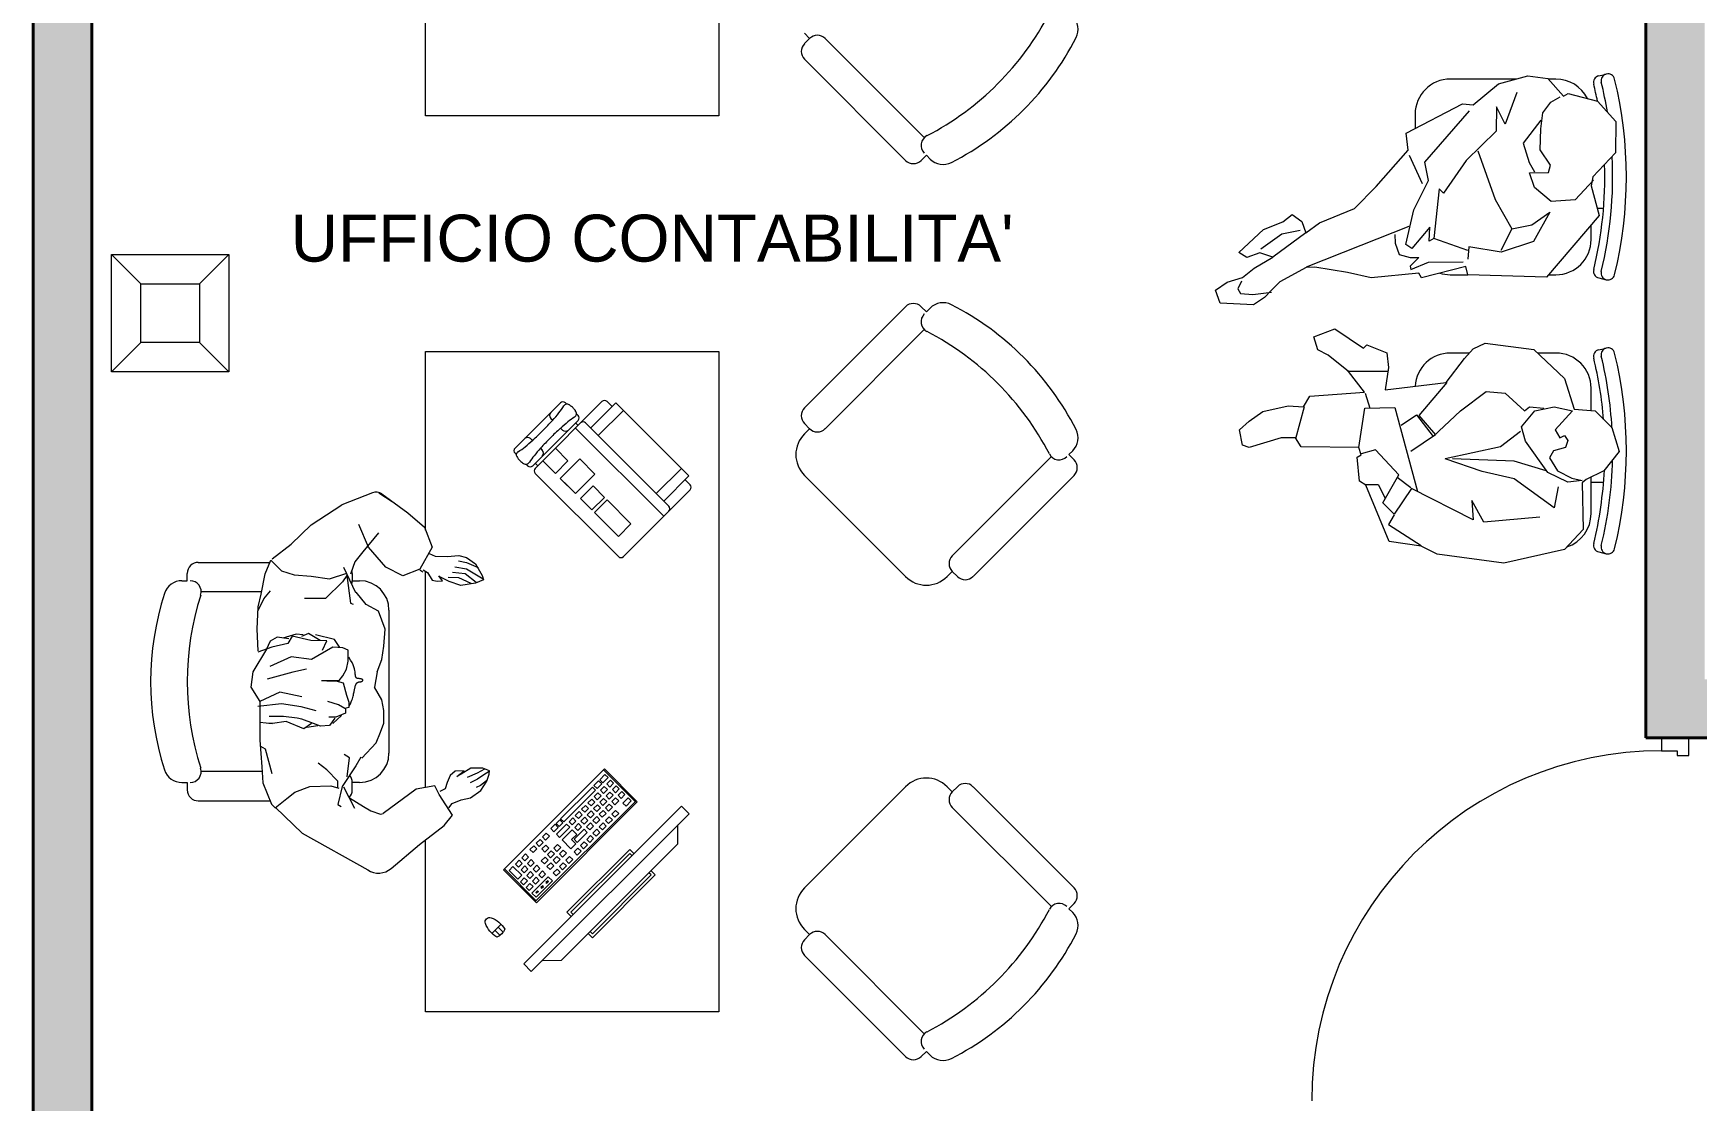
# Model space of a CAD drawing. Header units: millimetres. Extents: x 360.1 to 373.7, y 173.9 to 185.8.
# Drawn here: x 360.158 to 364.411, y 179.18 to 181.907 of the extents above; entities that cross this region are included whole.
import ezdxf

# ---------------------------------------------------------------- set-up
doc = ezdxf.new("R2010")
doc.units = ezdxf.units.MM
for name, color, linetype, lineweight in [('ARREDI attrezzature - furniture', 175, 'Continuous', 9), ('MURATURA sezioni - section wall', 7, 'Continuous', 40), ('PORTE  - doors', 252, 'Continuous', 5), ('PROIEZIONI finissime - fine lines', 251, 'Continuous', 9)]:
    doc.layers.add(name, color=color, linetype=linetype, lineweight=lineweight)
doc.layers.add('MURATURA tratteggi - hatch wall', color=253, linetype='Continuous', true_color=0x9e9e9e)
doc.layers.add('SCRITTE - txt', color=252, linetype='Continuous', true_color=0x969696)
doc.styles.add('style1', font='arial.ttf')

# ---------------------------------------------------------------- blocks, each defined once
blk = doc.blocks.new('pc')
at = {"layer": 'ARREDI attrezzature - furniture'}
for p, q in [((-0.1289, 0.1289), (-0.2131, 0.0448)), ((0.1289, -0.1289), (-0.1289, 0.1289)), ((-0.1266, 0.1266), (-0.2079, 0.0453)), ((-0.1592, 0.0856), (-0.1672, 0.0777)), ((-0.1495, 0.0759), (-0.1592, 0.0856)), ((-0.1448, 0.1001), (-0.1527, 0.0921)), ((-0.1527, 0.0921), (-0.143, 0.0824)), ((-0.135, 0.0904), (-0.1448, 0.1001)), ((-0.143, 0.0824), (-0.135, 0.0904)), ((-0.1303, 0.1146), (-0.1383, 0.1066)), ((-0.1383, 0.1066), (-0.1251, 0.0935)), ((-0.1172, 0.1014), (-0.1303, 0.1146)), ((-0.1251, 0.0935), (-0.1172, 0.1014)), ((-0.1142, 0.0985), (-0.1222, 0.0905)), ((-0.1222, 0.0905), (-0.1104, 0.0787)), ((-0.1024, 0.0866), (-0.1142, 0.0985)), ((-0.1104, 0.0787), (-0.1024, 0.0866)), ((-0.2131, 0.0448), (0.0448, -0.2131)), ((-0.2102, 0.0476), (0.0476, -0.2102)), ((-0.1898, 0.055), (-0.1978, 0.0471)), ((-0.1978, 0.0471), (-0.1843, 0.0335)), ((-0.1763, 0.0415), (-0.1898, 0.055)), ((-0.1737, 0.0712), (-0.1816, 0.0632)), ((-0.1816, 0.0632), (-0.1719, 0.0535)), ((-0.1639, 0.0614), (-0.1737, 0.0712)), ((-0.1719, 0.0535), (-0.1639, 0.0614)), ((-0.1672, 0.0777), (-0.1574, 0.0679)), ((-0.1576, 0.0551), (-0.1656, 0.0471)), ((-0.1656, 0.0471), (-0.1558, 0.0374)), ((-0.1479, 0.0454), (-0.1576, 0.0551)), ((-0.1574, 0.0679), (-0.1495, 0.0759)), ((-0.1558, 0.0374), (-0.1479, 0.0454)), ((-0.1432, 0.0696), (-0.1511, 0.0616)), ((-0.1511, 0.0616), (-0.1414, 0.0519)), ((-0.1334, 0.0598), (-0.1432, 0.0696)), ((-0.1414, 0.0519), (-0.1334, 0.0598)), ((-0.1287, 0.084), (-0.1367, 0.0761)), ((-0.1367, 0.0761), (-0.1269, 0.0663)), ((-0.1271, 0.0535), (-0.1351, 0.0455)), ((-0.1351, 0.0455), (-0.1253, 0.0358)), ((-0.119, 0.0743), (-0.1287, 0.084)), ((-0.1174, 0.0438), (-0.1271, 0.0535)), ((-0.1269, 0.0663), (-0.119, 0.0743)), ((-0.1253, 0.0358), (-0.1174, 0.0438)), ((-0.1126, 0.068), (-0.1206, 0.06)), ((-0.1206, 0.06), (-0.1109, 0.0503)), ((-0.1029, 0.0582), (-0.1126, 0.068)), ((-0.1109, 0.0503), (-0.1029, 0.0582)), ((-0.0982, 0.0824), (-0.1061, 0.0745)), ((-0.1061, 0.0745), (-0.0249, -0.0067)), ((-0.0966, 0.0519), (-0.1045, 0.0439)), ((-0.1045, 0.0439), (-0.0948, 0.0342)), ((-0.017, 0.0012), (-0.0982, 0.0824)), ((-0.0868, 0.0422), (-0.0966, 0.0519)), ((-0.1843, 0.0335), (-0.1763, 0.0415)), ((-0.1577, 0.0229), (-0.1657, 0.0149)), ((-0.1657, 0.0149), (-0.1559, 0.0052)), ((-0.148, 0.0132), (-0.1577, 0.0229)), ((-0.1559, 0.0052), (-0.148, 0.0132)), ((-0.1416, 0.0068), (-0.1496, -0.0011)), ((-0.1416, 0.039), (-0.1495, 0.0311)), ((-0.1495, 0.0311), (-0.1398, 0.0213)), ((-0.1318, 0.0293), (-0.1416, 0.039)), ((-0.1319, -0.0029), (-0.1416, 0.0068)), ((-0.1398, 0.0213), (-0.1318, 0.0293)), ((-0.1255, 0.023), (-0.1335, 0.015)), ((-0.1335, 0.015), (-0.1237, 0.0053)), ((-0.1158, 0.0132), (-0.1255, 0.023)), ((-0.1237, 0.0053), (-0.1158, 0.0132)), ((-0.111, 0.0374), (-0.119, 0.0295)), ((-0.119, 0.0295), (-0.1093, 0.0197)), ((-0.1094, 0.0069), (-0.1174, -0.001)), ((-0.1013, 0.0277), (-0.111, 0.0374)), ((-0.0997, -0.0028), (-0.1094, 0.0069)), ((-0.1093, 0.0197), (-0.1013, 0.0277)), ((-0.095, 0.0214), (-0.1029, 0.0134)), ((-0.1029, 0.0134), (-0.0932, 0.0037)), ((-0.0852, 0.0116), (-0.095, 0.0214)), ((-0.0948, 0.0342), (-0.0868, 0.0422)), ((-0.0932, 0.0037), (-0.0852, 0.0116)), ((-0.0805, 0.0358), (-0.0885, 0.0279)), ((-0.0885, 0.0279), (-0.0787, 0.0181)), ((-0.0789, 0.0053), (-0.0869, -0.0026)), ((-0.0708, 0.0261), (-0.0805, 0.0358)), ((-0.0692, -0.0044), (-0.0789, 0.0053)), ((-0.0787, 0.0181), (-0.0708, 0.0261)), ((-0.0645, 0.0198), (-0.0724, 0.0118)), ((-0.0724, 0.0118), (-0.0627, 0.0021)), ((-0.0547, 0.01), (-0.0645, 0.0198)), ((-0.0627, 0.0021), (-0.0547, 0.01)), ((-0.0484, 0.0037), (-0.0564, -0.0042)), ((-0.0387, -0.006), (-0.0484, 0.0037)), ((-0.0249, -0.0067), (-0.017, 0.0012)), ((-0.1496, -0.0011), (-0.1399, -0.0109)), ((-0.1399, -0.0109), (-0.1319, -0.0029)), ((-0.1256, -0.0092), (-0.1335, -0.0172)), ((-0.1335, -0.0172), (-0.1238, -0.0269)), ((-0.1158, -0.019), (-0.1256, -0.0092)), ((-0.1238, -0.0269), (-0.1158, -0.019)), ((-0.1095, -0.0253), (-0.1175, -0.0332)), ((-0.1175, -0.0332), (-0.1077, -0.043)), ((-0.1174, -0.001), (-0.1077, -0.0108)), ((-0.0998, -0.035), (-0.1095, -0.0253)), ((-0.1077, -0.0108), (-0.0997, -0.0028)), ((-0.1077, -0.043), (-0.0998, -0.035)), ((-0.0935, -0.0413), (-0.1014, -0.0493)), ((-0.0934, -0.0091), (-0.1013, -0.0171)), ((-0.1013, -0.0171), (-0.0916, -0.0268)), ((-0.0837, -0.0511), (-0.0935, -0.0413)), ((-0.0836, -0.0189), (-0.0934, -0.0091)), ((-0.0916, -0.0268), (-0.0836, -0.0189)), ((-0.0869, -0.0026), (-0.0771, -0.0124)), ((-0.0773, -0.0252), (-0.0853, -0.0332)), ((-0.0853, -0.0332), (-0.0595, -0.059)), ((-0.0515, -0.051), (-0.0773, -0.0252)), ((-0.0771, -0.0124), (-0.0692, -0.0044)), ((-0.0629, -0.0107), (-0.0708, -0.0187)), ((-0.0708, -0.0187), (-0.0611, -0.0284)), ((-0.0531, -0.0205), (-0.0629, -0.0107)), ((-0.0611, -0.0284), (-0.0531, -0.0205)), ((-0.0468, -0.0268), (-0.0583, -0.0383)), ((-0.0583, -0.0383), (-0.0452, -0.0515)), ((-0.0564, -0.0042), (-0.0466, -0.014)), ((-0.021, -0.0526), (-0.0468, -0.0268)), ((-0.0466, -0.014), (-0.0387, -0.006)), ((-0.0323, -0.0123), (-0.0403, -0.0203)), ((-0.0403, -0.0203), (-0.0145, -0.0461)), ((-0.0065, -0.0381), (-0.0323, -0.0123)), ((-0.0147, -0.0011), (-0.0226, -0.0091)), ((-0.0226, -0.0091), (-0.0135, -0.0182)), ((-0.0055, -0.0102), (-0.0147, -0.0011)), ((-0.0145, -0.0461), (-0.0065, -0.0381)), ((-0.0135, -0.0182), (-0.0055, -0.0102)), ((-0.0033, -0.0125), (-0.0112, -0.0204)), ((-0.0112, -0.0204), (0, -0.0316)), ((0.0079, -0.0237), (-0.0033, -0.0125)), ((0, -0.0316), (0.0079, -0.0237)), ((0.0195, -0.0353), (0.0116, -0.0432)), ((0.0293, -0.045), (0.0195, -0.0353)), ((-0.1014, -0.0493), (-0.0917, -0.059)), ((-0.0917, -0.059), (-0.0837, -0.0511)), ((-0.0774, -0.0574), (-0.0854, -0.0654)), ((-0.0854, -0.0654), (-0.0756, -0.0751)), ((-0.0677, -0.0671), (-0.0774, -0.0574)), ((-0.0756, -0.0751), (-0.0677, -0.0671)), ((-0.0613, -0.0735), (-0.0693, -0.0814)), ((-0.0693, -0.0814), (-0.0596, -0.0912)), ((-0.0516, -0.0832), (-0.0613, -0.0735)), ((-0.0596, -0.0912), (-0.0516, -0.0832)), ((-0.0595, -0.059), (-0.0515, -0.051)), ((-0.0452, -0.0515), (-0.0561, -0.0623)), ((-0.0561, -0.0623), (-0.0434, -0.075)), ((-0.0434, -0.075), (-0.021, -0.0526)), ((-0.0239, -0.0786), (-0.0318, -0.0866)), ((-0.0141, -0.0884), (-0.0239, -0.0786)), ((-0.0094, -0.0642), (-0.0174, -0.0721)), ((-0.0174, -0.0721), (-0.0076, -0.0819)), ((0.0003, -0.0739), (-0.0094, -0.0642)), ((-0.0076, -0.0819), (0.0003, -0.0739)), ((0.0067, -0.0802), (-0.0013, -0.0882)), ((0.0164, -0.09), (0.0067, -0.0802)), ((0.0116, -0.0432), (0.0213, -0.053)), ((0.0211, -0.0658), (0.0132, -0.0737)), ((0.0132, -0.0737), (0.0229, -0.0835)), ((0.0309, -0.0755), (0.0211, -0.0658)), ((0.0213, -0.053), (0.0293, -0.045)), ((0.0229, -0.0835), (0.0309, -0.0755)), ((0.0356, -0.0513), (0.0276, -0.0593)), ((0.0276, -0.0593), (0.0374, -0.069)), ((0.0453, -0.0611), (0.0356, -0.0513)), ((0.0374, -0.069), (0.0453, -0.0611)), ((0.0516, -0.0674), (0.0437, -0.0753)), ((0.0437, -0.0753), (0.0534, -0.0851)), ((0.0614, -0.0771), (0.0516, -0.0674)), ((0.0534, -0.0851), (0.0614, -0.0771)), ((-0.04, -0.0948), (-0.048, -0.1028)), ((-0.048, -0.1028), (-0.0382, -0.1125)), ((-0.0303, -0.1045), (-0.04, -0.0948)), ((-0.0382, -0.1125), (-0.0303, -0.1045)), ((-0.024, -0.1109), (-0.0319, -0.1188)), ((-0.0319, -0.1188), (-0.0222, -0.1286)), ((-0.0318, -0.0866), (-0.0221, -0.0963)), ((-0.0142, -0.1206), (-0.024, -0.1109)), ((-0.0222, -0.1286), (-0.0142, -0.1206)), ((-0.0221, -0.0963), (-0.0141, -0.0884)), ((-0.0079, -0.1269), (-0.0159, -0.1349)), ((-0.0078, -0.0947), (-0.0158, -0.1027)), ((-0.0158, -0.1027), (-0.006, -0.1124)), ((0.0018, -0.1367), (-0.0079, -0.1269)), ((0.0019, -0.1044), (-0.0078, -0.0947)), ((-0.006, -0.1124), (0.0019, -0.1044)), ((-0.0013, -0.0882), (0.0084, -0.0979)), ((0.0082, -0.1108), (0.0003, -0.1187)), ((0.0003, -0.1187), (0.01, -0.1285)), ((0.018, -0.1205), (0.0082, -0.1108)), ((0.0084, -0.0979), (0.0164, -0.09)), ((0.01, -0.1285), (0.018, -0.1205)), ((0.0227, -0.0963), (0.0148, -0.1043)), ((0.0148, -0.1043), (0.0245, -0.114)), ((0.0325, -0.106), (0.0227, -0.0963)), ((0.0245, -0.114), (0.0325, -0.106)), ((0.0438, -0.1174), (0.0358, -0.1253)), ((0.0358, -0.1253), (0.0455, -0.1351)), ((0.0535, -0.1271), (0.0438, -0.1174)), ((0.1266, -0.1266), (0.0453, -0.2079)), ((0.0455, -0.1351), (0.0535, -0.1271)), ((0.0582, -0.1029), (0.0503, -0.1109)), ((0.0503, -0.1109), (0.06, -0.1206)), ((0.068, -0.1126), (0.0582, -0.1029)), ((0.06, -0.1206), (0.068, -0.1126)), ((0.0727, -0.0884), (0.0647, -0.0964)), ((0.0647, -0.0964), (0.0745, -0.1061)), ((0.0743, -0.119), (0.0663, -0.1269)), ((0.0663, -0.1269), (0.0761, -0.1367)), ((0.0824, -0.0982), (0.0727, -0.0884)), ((0.084, -0.1287), (0.0743, -0.119)), ((0.0745, -0.1061), (0.0824, -0.0982)), ((0.0888, -0.1045), (0.0808, -0.1125)), ((0.0808, -0.1125), (0.0905, -0.1222)), ((0.1048, -0.1206), (0.0824, -0.143)), ((0.0985, -0.1142), (0.0888, -0.1045)), ((0.0905, -0.1222), (0.0985, -0.1142)), ((0.1146, -0.1303), (0.1048, -0.1206)), ((-0.0159, -0.1349), (-0.0061, -0.1446)), ((-0.0061, -0.1446), (0.0018, -0.1367)), ((0.0144, -0.1467), (0.0039, -0.1572)), ((0.0039, -0.1572), (0.0458, -0.1991)), ((0.0141, -0.1588), (0.016, -0.1569)), ((0.0185, -0.1632), (0.0141, -0.1588)), ((0.0563, -0.1886), (0.0144, -0.1467)), ((0.016, -0.1569), (0.0204, -0.1613)), ((0.0204, -0.1613), (0.0185, -0.1632)), ((0.0293, -0.1318), (0.0213, -0.1398)), ((0.0213, -0.1398), (0.0311, -0.1495)), ((0.027, -0.1716), (0.0288, -0.1697)), ((0.0288, -0.1697), (0.0333, -0.1741)), ((0.039, -0.1416), (0.0293, -0.1318)), ((0.0311, -0.1495), (0.039, -0.1416)), ((0.0454, -0.1479), (0.0374, -0.1558)), ((0.0374, -0.1558), (0.0471, -0.1656)), ((0.0448, -0.2131), (0.1289, -0.1289)), ((0.0551, -0.1576), (0.0454, -0.1479)), ((0.0471, -0.1656), (0.0551, -0.1576)), ((0.0598, -0.1334), (0.0519, -0.1414)), ((0.0519, -0.1414), (0.0616, -0.1511)), ((0.0614, -0.1639), (0.0535, -0.1719)), ((0.0696, -0.1432), (0.0598, -0.1334)), ((0.0712, -0.1737), (0.0614, -0.1639)), ((0.0616, -0.1511), (0.0696, -0.1432)), ((0.0759, -0.1495), (0.0679, -0.1574)), ((0.0679, -0.1574), (0.0777, -0.1672)), ((0.0856, -0.1592), (0.0759, -0.1495)), ((0.0761, -0.1367), (0.084, -0.1287)), ((0.0777, -0.1672), (0.0856, -0.1592)), ((0.0824, -0.143), (0.0921, -0.1527)), ((0.0921, -0.1527), (0.1146, -0.1303)), ((0.0314, -0.176), (0.027, -0.1716)), ((0.0333, -0.1741), (0.0314, -0.176)), ((0.0417, -0.1826), (0.0398, -0.1845)), ((0.0398, -0.1845), (0.0442, -0.1889)), ((0.0461, -0.187), (0.0417, -0.1826)), ((0.0442, -0.1889), (0.0461, -0.187)), ((0.0458, -0.1991), (0.0563, -0.1886)), ((0.0535, -0.1719), (0.0632, -0.1816)), ((0.0632, -0.1816), (0.0712, -0.1737)), ((0.1429, -0.2757), (0.13, -0.2886)), ((0.1351, -0.2679), (0.1585, -0.2913)), ((0.1507, -0.2835), (0.1378, -0.2964))]:
    blk.add_line(p, q, dxfattribs=at)
blk.add_lwpolyline([(-0.3258, 0.0338), (0.0773, -0.3694), (0.0578, -0.3889), (-0.3454, 0.0142)], close=True, dxfattribs=at)
for points in [[(0.0295, -0.3607), (-0.0193, -0.3601), (-0.3165, -0.0629), (-0.3171, -0.014)], [(-0.2046, -0.0874), (-0.1938, -0.0766), (-0.033, -0.2374), (-0.0438, -0.2482)], [(-0.1993, -0.0927), (-0.1938, -0.0871), (-0.0436, -0.2374), (-0.0491, -0.2429)], [(-0.0875, -0.2919), (-0.0984, -0.3028), (-0.2592, -0.142), (-0.2483, -0.1311)], [(-0.0928, -0.2866), (-0.0984, -0.2922), (-0.2487, -0.142), (-0.243, -0.1364)]]:
    blk.add_lwpolyline(points, dxfattribs=at)
for centre, radius, start, end in [((0.1816, -0.312), 0.0642, 109.1983, 150.4081), ((0.1643, -0.2621), 0.0114, 340.8017, 109.1983), ((0.156, -0.2704), 0.0318, 198.2266, 251.7734), ((0.1144, -0.2448), 0.0642, 299.5919, 340.8017)]:
    blk.add_arc(centre, radius, start, end, dxfattribs=at)

msp = doc.modelspace()

# ---------------------------------------------------------------- hatches: boundary and pattern name
at = {"layer": 'MURATURA tratteggi - hatch wall'}
h = msp.add_hatch(color=256, dxfattribs=at)
h.dxf.hatch_style = 1
h.paths.add_polyline_path([(364.4306, 179.1072), (360.3079, 179.1072), (360.3079, 184.3822), (360.1579, 184.3822), (360.1579, 175.8822), (364.4306, 175.8822), (364.4306, 176.0322), (363.2806, 176.0322), (363.2806, 176.6397), (363.1306, 176.6397), (363.1306, 176.0322), (361.3079, 176.0322), (361.3079, 176.8197), (361.2079, 176.8197), (361.2079, 176.0322), (360.3079, 176.0322), (360.3079, 177.4197), (364.2806, 177.4197), (364.2806, 176.8322), (364.4306, 176.8322), (364.4306, 178.1572), (364.2806, 178.1572), (364.2806, 177.5697), (360.3079, 177.5697), (360.3079, 178.9572), (361.2079, 178.9572), (361.2079, 178.1697), (361.3079, 178.1697), (361.3079, 178.9572), (362.0079, 178.9572), (362.0079, 178.3572), (362.1079, 178.3572), (362.1079, 178.9572), (363.1306, 178.9572), (363.1306, 178.3497), (363.2806, 178.3497), (363.2806, 178.9572), (364.4306, 178.9572)])
h.paths.add_polyline_path([(366.384, 180.2572), (364.4306, 180.2572), (364.4306, 184.3822), (364.2806, 184.3822), (364.2806, 180.1072), (366.384, 180.1072)])
h.paths.add_polyline_path([(367.534, 184.3822), (367.384, 184.3822), (367.384, 180.1072), (367.534, 180.1072)])
h.paths.add_polyline_path([(370.5806, 184.3822), (370.4306, 184.3822), (370.4306, 180.2572), (368.534, 180.2572), (368.534, 180.1072), (370.5806, 180.1072)])
h.paths.add_polyline_path([(373.5806, 184.3822), (373.4306, 184.3822), (373.4306, 179.1072), (370.4306, 179.1072), (370.4306, 178.9572), (373.4306, 178.9572), (373.4306, 175.9572), (370.4306, 175.9572), (370.4306, 175.8072), (373.5806, 175.8072)])

# ---------------------------------------------------------------- linework, layer by layer
at = {"layer": 'ARREDI attrezzature - furniture'}
for p, q in [((361.911, 183.3843), (361.911, 181.6968)), ((361.161, 181.6968), (361.161, 182.1367)), ((362.1428, 181.8942), (362.1295, 181.9075)), ((362.1295, 181.881), (362.1428, 181.8942)), ((362.1825, 181.8942), (362.4358, 181.6409)), ((362.388, 181.5827), (362.1295, 181.8412)), ((363.9494, 181.7906), (363.7806, 181.7906)), ((363.8395, 181.7245), (363.9036, 181.7782)), ((363.9036, 181.7782), (363.9792, 181.7987)), ((363.9792, 181.7987), (364.0296, 181.7916)), ((364.0296, 181.7916), (364.0702, 181.7469)), ((364.0506, 181.7906), (364.0305, 181.7906)), ((364.1601, 181.7987), (364.1795, 181.8034)), ((363.6682, 181.6526), (363.8122, 181.7276)), ((363.8122, 181.7276), (363.8395, 181.7245)), ((363.9505, 181.7563), (363.9211, 181.6752)), ((364.017, 181.7045), (364.038, 181.7312)), ((364.038, 181.7312), (364.0617, 181.7451)), ((364.0702, 181.7469), (364.082, 181.7538)), ((364.082, 181.7538), (364.1572, 181.7343)), ((364.1572, 181.7343), (364.2039, 181.682)), ((361.911, 181.6968), (361.161, 181.6968)), ((363.6906, 181.7006), (363.6906, 181.6643)), ((363.7152, 181.5781), (363.8295, 181.7091)), ((363.8984, 181.7193), (363.8983, 181.657)), ((363.9211, 181.6752), (363.8984, 181.7193)), ((364.0121, 181.6857), (363.9668, 181.6271)), ((364.0124, 181.6635), (364.017, 181.7045)), ((364.2039, 181.682), (364.2031, 181.6018)), ((363.673, 181.6092), (363.6682, 181.6526)), ((363.8983, 181.657), (363.8208, 181.5828)), ((364.0105, 181.6098), (364.0124, 181.6635)), ((362.4411, 181.5959), (362.4278, 181.5827)), ((362.4507, 181.5863), (362.4411, 181.5959)), ((363.5907, 181.5161), (363.673, 181.6092)), ((363.6757, 181.5964), (363.709, 181.5235)), ((363.8512, 181.607), (363.8953, 181.483)), ((363.9668, 181.6271), (363.9819, 181.577)), ((364.0365, 181.5708), (364.0105, 181.6098)), ((364.2031, 181.6018), (364.1451, 181.5406)), ((363.7251, 181.5313), (363.7152, 181.5781)), ((363.8208, 181.5828), (363.763, 181.4994)), ((363.9819, 181.577), (363.9958, 181.5533)), ((363.9831, 181.5506), (364.0316, 181.552)), ((363.9955, 181.5132), (363.9831, 181.5506)), ((364.0316, 181.552), (364.0365, 181.5708)), ((363.5359, 181.46), (363.5907, 181.5161)), ((363.6877, 181.4567), (363.7251, 181.5313)), ((363.7518, 181.5103), (363.7388, 181.3831)), ((363.763, 181.4994), (363.7518, 181.5103)), ((364.0385, 181.4779), (363.9955, 181.5132)), ((364.1469, 181.5321), (364.0998, 181.4821)), ((364.1451, 181.5406), (364.1411, 181.5175)), ((364.1411, 181.5175), (364.1616, 181.4419)), ((363.8953, 181.483), (363.9379, 181.4077)), ((364.0998, 181.4821), (364.0385, 181.4779)), ((363.3031, 181.4061), (363.3523, 181.4254)), ((363.3523, 181.4254), (363.3761, 181.4448)), ((363.3761, 181.4448), (363.4009, 181.4269)), ((363.4009, 181.4269), (363.4114, 181.398)), ((363.4114, 181.398), (363.4461, 181.4231)), ((363.4461, 181.4231), (363.5359, 181.46)), ((363.6666, 181.3678), (363.6877, 181.4567)), ((363.9889, 181.4185), (364.0354, 181.4506)), ((364.0354, 181.4506), (363.9937, 181.3751)), ((364.1616, 181.4419), (364.0263, 181.2842)), ((364.1566, 181.4606), (364.1724, 181.4606)), ((363.2401, 181.3472), (363.3031, 181.4061)), ((363.3501, 181.3939), (363.2961, 181.3557)), ((363.4114, 181.398), (363.327, 181.3356)), ((363.3969, 181.4038), (363.3501, 181.3939)), ((363.6745, 181.4139), (363.5516, 181.3656)), ((363.639, 181.393), (363.6393, 181.3709)), ((363.7283, 181.412), (363.682, 181.3577)), ((363.727, 181.3762), (363.7283, 181.412)), ((363.7388, 181.3831), (363.727, 181.3762)), ((363.8253, 181.3526), (363.7388, 181.3831)), ((363.9379, 181.4077), (363.9096, 181.3528)), ((363.9379, 181.4077), (363.9889, 181.4185)), ((364.1406, 181.3806), (364.1406, 181.4174)), ((360.4329, 181.2677), (360.3579, 181.3427)), ((360.3579, 181.3427), (360.6579, 181.3427)), ((360.3579, 181.0427), (360.3579, 181.3427)), ((360.5829, 181.2677), (360.6579, 181.3427)), ((360.6579, 181.3427), (360.6579, 181.0427)), ((363.2605, 181.3348), (363.2401, 181.3472)), ((363.2936, 181.3463), (363.2605, 181.3348)), ((363.327, 181.3356), (363.2936, 181.3463)), ((363.5516, 181.3656), (363.4123, 181.3103)), ((363.6393, 181.3709), (363.6499, 181.342)), ((363.6499, 181.342), (363.6781, 181.3347)), ((363.682, 181.3577), (363.6666, 181.3678)), ((363.8277, 181.362), (363.8255, 181.3304)), ((363.9105, 181.3485), (363.8277, 181.362)), ((363.9937, 181.3751), (363.9105, 181.3485)), ((363.2492, 181.2835), (363.2796, 181.3078)), ((363.2796, 181.3078), (363.327, 181.3356)), ((363.4125, 181.3093), (363.3448, 181.2727)), ((363.4347, 181.3096), (363.4125, 181.3093)), ((363.5175, 181.2961), (363.4347, 181.3096)), ((363.5781, 181.2823), (363.5175, 181.2961)), ((363.6999, 181.2948), (363.5781, 181.2823)), ((363.6781, 181.3347), (363.7002, 181.3349)), ((363.7002, 181.3349), (363.6783, 181.3125)), ((363.6783, 181.3125), (363.6801, 181.304)), ((363.6801, 181.304), (363.7251, 181.3224)), ((363.7068, 181.283), (363.6999, 181.2948)), ((363.8207, 181.3116), (363.7068, 181.283)), ((363.7251, 181.3224), (363.8137, 181.3235)), ((363.8252, 181.2904), (363.8207, 181.3116)), ((360.4329, 181.2677), (360.5829, 181.2677)), ((360.4329, 181.1177), (360.4329, 181.2677)), ((360.5829, 181.2677), (360.5829, 181.1177)), ((363.1806, 181.2512), (363.2105, 181.2719)), ((363.2105, 181.2719), (363.2492, 181.2835)), ((363.2468, 181.2741), (363.2376, 181.2544)), ((363.2376, 181.2544), (363.2446, 181.2425)), ((363.3448, 181.2727), (363.3229, 181.2503)), ((363.7806, 181.2906), (363.8251, 181.2906)), ((364.0263, 181.2842), (363.8252, 181.2904)), ((364.0318, 181.2906), (364.0506, 181.2906)), ((364.1601, 181.2825), (364.1795, 181.2777)), ((363.1921, 181.218), (363.1806, 181.2512)), ((363.2773, 181.2139), (363.1921, 181.218)), ((363.2446, 181.2425), (363.2762, 181.2404)), ((363.2762, 181.2404), (363.3238, 181.246)), ((363.3056, 181.2322), (363.2773, 181.2139)), ((363.3229, 181.2503), (363.3056, 181.2322)), ((362.388, 181.2089), (362.1295, 180.9504)), ((362.4411, 181.1956), (362.4278, 181.2089)), ((362.4507, 181.2053), (362.4411, 181.1956)), ((362.1825, 180.8973), (362.4358, 181.1507)), ((363.4319, 181.1318), (363.4852, 181.1523)), ((363.4422, 181.099), (363.4319, 181.1318)), ((363.4852, 181.1523), (363.5589, 181.1031)), ((360.4329, 181.1177), (360.3579, 181.0427)), ((360.5829, 181.1177), (360.4329, 181.1177)), ((360.6579, 181.0427), (360.5829, 181.1177)), ((361.161, 180.6384), (361.161, 181.0947)), ((361.161, 181.0947), (361.911, 181.0947)), ((361.911, 181.0947), (361.911, 179.4072)), ((363.4688, 181.0847), (363.4422, 181.099)), ((363.52, 181.0437), (363.4688, 181.0847)), ((363.5589, 181.1031), (363.5671, 181.1113)), ((363.5671, 181.1113), (363.6183, 181.0908)), ((363.6183, 181.0908), (363.6224, 181.0539)), ((363.8297, 181.0906), (363.7806, 181.0906)), ((363.8168, 181.0766), (363.8394, 181.1011)), ((363.8394, 181.1011), (363.8701, 181.1154)), ((363.8701, 181.1154), (363.9942, 181.0993)), ((363.9942, 181.0993), (364.0728, 181.0253)), ((364.0506, 181.0906), (364.0035, 181.0906)), ((364.1601, 181.0987), (364.1795, 181.1034)), ((360.6579, 181.0427), (360.3579, 181.0427)), ((363.6203, 181.0437), (363.5179, 181.0437)), ((363.5609, 180.9904), (363.52, 181.0437)), ((363.6224, 181.0539), (363.6142, 180.9966)), ((363.7698, 181.015), (363.8168, 181.0766)), ((363.6142, 180.9966), (363.7698, 181.015)), ((363.7718, 181.015), (363.7002, 180.931)), ((364.0728, 181.0253), (364.0974, 180.9474)), ((364.1406, 180.9441), (364.1406, 181.0006)), ((361.5055, 180.9635), (361.3895, 180.8475)), ((361.6118, 180.9667), (361.4411, 180.7959)), ((361.5184, 180.9635), (361.5218, 180.9601)), ((361.6473, 180.9635), (361.5829, 180.899)), ((361.6376, 180.9538), (361.6247, 180.9667)), ((361.8341, 180.7766), (361.6473, 180.9635)), ((363.3011, 180.9409), (363.3664, 180.9556)), ((363.3664, 180.9556), (363.4053, 180.9535)), ((363.4053, 180.9535), (363.4217, 180.9802)), ((363.4217, 180.9802), (363.5609, 180.9904)), ((363.563, 180.9884), (363.5753, 180.9494)), ((363.8067, 180.9433), (363.8722, 180.9925)), ((363.8722, 180.9925), (363.9213, 180.9884)), ((363.9213, 180.9884), (363.9705, 180.9433)), ((361.5506, 180.9184), (361.4347, 180.8024)), ((361.481, 180.9235), (361.4858, 180.9188)), ((361.5442, 180.9119), (361.5506, 180.9055)), ((361.5467, 180.9352), (361.5506, 180.9313)), ((361.7826, 180.6993), (361.57, 180.9119)), ((361.6666, 180.9441), (361.6022, 180.8797)), ((363.2415, 180.8941), (363.2661, 180.9167)), ((363.2661, 180.9167), (363.3011, 180.9409)), ((363.4074, 180.9535), (363.3849, 180.8716)), ((363.5466, 180.849), (363.5625, 180.9494)), ((363.5625, 180.9494), (363.6388, 180.9515)), ((363.6388, 180.9515), (363.6964, 180.7371)), ((363.6551, 180.9064), (363.694, 180.933)), ((363.694, 180.933), (363.737, 180.8777)), ((363.7002, 180.931), (363.7432, 180.8818)), ((363.737, 180.8777), (363.8067, 180.9433)), ((363.9623, 180.9023), (363.9971, 180.9433)), ((363.9705, 180.9433), (363.9827, 180.9535)), ((363.9827, 180.9535), (364.0196, 180.9494)), ((363.9971, 180.9433), (364.0462, 180.9535)), ((364.0462, 180.9535), (364.0933, 180.9433)), ((364.0933, 180.9433), (364.0483, 180.8941)), ((364.0974, 180.9474), (364.1506, 180.9433)), ((364.1506, 180.9433), (364.1936, 180.9003)), ((361.4295, 180.872), (361.4342, 180.8672)), ((361.5059, 180.8986), (361.5107, 180.8939)), ((361.7697, 180.6735), (361.5442, 180.899)), ((362.1295, 180.9106), (362.1428, 180.8973)), ((362.1295, 180.8841), (362.1428, 180.8973)), ((363.2497, 180.8552), (363.2415, 180.8941)), ((363.348, 180.8736), (363.2661, 180.849)), ((363.3849, 180.8736), (363.348, 180.8736)), ((363.3992, 180.8511), (363.3849, 180.8736)), ((363.7432, 180.8818), (363.6797, 180.8388)), ((363.9602, 180.89), (363.909, 180.8511)), ((363.9725, 180.8654), (363.9623, 180.9023)), ((364.0483, 180.8941), (364.0605, 180.8736)), ((364.0605, 180.8736), (364.0728, 180.8798)), ((364.0728, 180.8798), (364.081, 180.8675)), ((364.1936, 180.9003), (364.2121, 180.8388)), ((361.3895, 180.8346), (361.3928, 180.8313)), ((361.4544, 180.8471), (361.4591, 180.8423)), ((361.5249, 180.8153), (361.4926, 180.8475)), ((362.8153, 180.8407), (362.8057, 180.831)), ((362.8057, 180.831), (362.8189, 180.8178)), ((363.2661, 180.849), (363.2497, 180.8552)), ((363.5466, 180.849), (363.3992, 180.8511)), ((363.5425, 180.8244), (363.5528, 180.8306)), ((363.5528, 180.8306), (363.5466, 180.849)), ((363.589, 180.8434), (363.5528, 180.8326)), ((363.649, 180.7794), (363.589, 180.8434)), ((363.909, 180.8511), (363.7677, 180.8203)), ((364.0298, 180.7855), (363.9725, 180.8654)), ((364.0442, 180.8408), (364.0339, 180.8224)), ((364.0749, 180.849), (364.0442, 180.8408)), ((364.081, 180.8675), (364.0749, 180.849)), ((364.2121, 180.8388), (364.1732, 180.7896)), ((361.4178, 180.8064), (361.4218, 180.8024)), ((361.4475, 180.8024), (361.4411, 180.8088)), ((361.4926, 180.7831), (361.4604, 180.8153)), ((361.5249, 180.8153), (361.4926, 180.7831)), ((361.555, 180.82), (361.5053, 180.7704)), ((361.555, 180.82), (361.5936, 180.7813)), ((361.8148, 180.7959), (361.7504, 180.7315)), ((362.5074, 180.5725), (362.7607, 180.8258)), ((363.5487, 180.763), (363.5425, 180.8244)), ((363.8619, 180.7876), (363.7677, 180.8203)), ((363.9438, 180.8142), (363.7862, 180.8203)), ((363.9438, 180.7691), (363.8619, 180.7876)), ((364.0257, 180.7896), (363.9438, 180.8142)), ((364.081, 180.7609), (364.0298, 180.7855)), ((364.0339, 180.8224), (364.0544, 180.7896)), ((364.0544, 180.7896), (364.0913, 180.7712)), ((364.1732, 180.7896), (364.1281, 180.7671)), ((361.6537, 180.5704), (361.4411, 180.7831)), ((361.5053, 180.7704), (361.544, 180.7317)), ((361.544, 180.7317), (361.516, 180.7598)), ((361.5936, 180.7813), (361.544, 180.7317)), ((361.5891, 180.751), (361.5569, 180.7188)), ((361.6183, 180.7218), (361.5891, 180.751)), ((361.8341, 180.7766), (361.7697, 180.7122)), ((361.8374, 180.7541), (361.8245, 180.767)), ((362.388, 180.5195), (362.1295, 180.778)), ((362.8189, 180.778), (362.5604, 180.5195)), ((363.565, 180.7527), (363.5487, 180.763)), ((363.563, 180.7548), (363.5958, 180.7548)), ((363.6244, 180.6093), (363.565, 180.7527)), ((363.5958, 180.7548), (363.6142, 180.7199)), ((363.608, 180.7077), (363.649, 180.7794)), ((363.6817, 180.7445), (363.6367, 180.679)), ((363.6449, 180.7732), (363.6797, 180.7466)), ((363.8394, 180.6646), (363.6817, 180.7445)), ((364.0462, 180.6954), (363.9438, 180.7691)), ((364.0565, 180.7486), (364.0462, 180.6954)), ((364.1179, 180.765), (364.081, 180.7609)), ((364.0913, 180.7712), (364.1179, 180.765)), ((364.1281, 180.7671), (364.1179, 180.7589)), ((364.1179, 180.7589), (364.1199, 180.64)), ((364.1406, 180.6806), (364.1406, 180.7733)), ((364.1406, 180.7606), (364.1724, 180.7606)), ((360.8685, 180.6512), (360.947, 180.7025)), ((361.0251, 180.7335), (360.947, 180.7025)), ((361.0414, 180.7332), (361.0757, 180.7112)), ((361.049, 180.7305), (361.1154, 180.6824)), ((361.5861, 180.6896), (361.5569, 180.7188)), ((361.6183, 180.7218), (361.5861, 180.6896)), ((361.6247, 180.7154), (361.5925, 180.6832)), ((361.6859, 180.6542), (361.6247, 180.7154)), ((361.8374, 180.7412), (361.6666, 180.5704)), ((363.6367, 180.679), (363.608, 180.7077)), ((363.866, 180.6585), (363.8353, 180.7138)), ((363.8353, 180.7138), (363.8394, 180.6646)), ((361.1154, 180.6824), (361.1584, 180.6453)), ((361.6537, 180.622), (361.5925, 180.6832)), ((363.6367, 180.6769), (363.6224, 180.6523)), ((364.0094, 180.6708), (363.866, 180.6585)), ((360.8172, 180.6024), (360.8685, 180.6512)), ((361.0151, 180.5944), (360.99, 180.6526)), ((361.0403, 180.631), (361.0004, 180.5823)), ((361.1584, 180.6453), (361.1778, 180.5947)), ((361.6859, 180.6542), (361.6537, 180.622)), ((363.6224, 180.6523), (363.7063, 180.599)), ((364.1199, 180.64), (364.0728, 180.5888)), ((360.7684, 180.565), (360.8172, 180.6024)), ((361.0004, 180.5823), (360.9804, 180.5567)), ((361.0596, 180.5432), (361.0151, 180.5944)), ((361.1778, 180.5947), (361.1458, 180.5385)), ((361.1703, 180.5782), (361.1854, 180.5716)), ((361.1854, 180.5716), (361.216, 180.5706)), ((361.216, 180.5706), (361.2462, 180.5735)), ((361.2462, 180.5735), (361.2657, 180.5683)), ((363.7063, 180.597), (363.6244, 180.6093)), ((363.7473, 180.5765), (363.7063, 180.597)), ((363.9172, 180.554), (363.7473, 180.5765)), ((364.0728, 180.5888), (363.9172, 180.554)), ((364.1601, 180.5825), (364.1795, 180.5777)), ((360.5798, 180.5557), (360.763, 180.5557)), ((360.7506, 180.5262), (360.7655, 180.5616)), ((360.7655, 180.5616), (360.7926, 180.5345)), ((360.7926, 180.5345), (360.825, 180.5237)), ((360.9826, 180.4775), (360.9515, 180.5424)), ((360.9804, 180.5567), (360.9687, 180.5252)), ((361.1028, 180.5212), (361.0596, 180.5432)), ((361.1458, 180.5385), (361.1028, 180.5212)), ((361.146, 180.5363), (361.1539, 180.5311)), ((361.1551, 180.5368), (361.1661, 180.53)), ((361.161, 179.9805), (361.161, 180.5331)), ((361.1661, 180.53), (361.178, 180.5105)), ((361.2296, 180.5309), (361.2622, 180.5275)), ((361.2355, 180.5446), (361.2651, 180.539)), ((361.2453, 180.5596), (361.2651, 180.5557)), ((361.2651, 180.5557), (361.2955, 180.5424)), ((361.2651, 180.539), (361.3081, 180.5138)), ((361.2657, 180.5683), (361.2887, 180.5516)), ((361.2887, 180.5516), (361.3053, 180.522)), ((362.5074, 180.5327), (362.4941, 180.5195)), ((362.5206, 180.5195), (362.5074, 180.5327)), ((360.538, 180.5088), (360.5516, 180.5088)), ((360.5516, 180.5088), (360.5516, 180.5276)), ((360.7409, 180.4745), (360.7506, 180.5262)), ((360.825, 180.5237), (360.8685, 180.5208)), ((360.8685, 180.5208), (360.9148, 180.5139)), ((360.9487, 180.506), (360.9052, 180.4637)), ((360.9148, 180.5139), (360.9597, 180.5277)), ((360.9597, 180.5222), (360.9487, 180.506)), ((360.9597, 180.5222), (360.969, 180.4514)), ((360.9735, 180.5276), (360.9735, 180.5088)), ((360.9735, 180.5088), (360.9923, 180.5088)), ((361.178, 180.5105), (361.1909, 180.5079)), ((361.1909, 180.5079), (361.2039, 180.5086)), ((361.2039, 180.5086), (361.1947, 180.5212)), ((361.2215, 180.507), (361.1969, 180.5186)), ((361.2185, 180.5179), (361.2448, 180.5168)), ((361.2507, 180.4966), (361.2215, 180.507)), ((361.2448, 180.5168), (361.2766, 180.5027)), ((361.2882, 180.5022), (361.2507, 180.4966)), ((361.2622, 180.5275), (361.2905, 180.5055)), ((361.3088, 180.5114), (361.2882, 180.5022)), ((361.3053, 180.522), (361.3088, 180.5114)), ((360.7421, 180.4807), (360.5872, 180.4807)), ((360.7328, 180.442), (360.7409, 180.4745)), ((360.7328, 180.4327), (360.7477, 180.4622)), ((360.7477, 180.4622), (360.7641, 180.4829)), ((360.9052, 180.4637), (360.8511, 180.4637)), ((360.969, 180.4514), (360.9758, 180.4489)), ((361.0089, 180.4479), (360.9833, 180.4794)), ((361.0403, 180.4307), (361.0089, 180.4479)), ((360.7303, 180.385), (360.7328, 180.442)), ((361.0574, 180.385), (361.0403, 180.4307)), ((361.0673, 180.4338), (361.0673, 180.0682)), ((360.7328, 180.3294), (360.7303, 180.385)), ((360.7816, 180.3643), (360.7634, 180.3545)), ((360.8115, 180.3604), (360.7816, 180.3643)), ((360.8297, 180.3722), (360.7955, 180.3623)), ((360.8197, 180.3673), (360.809, 180.3486)), ((360.8675, 180.3564), (360.8197, 180.3673)), ((360.8475, 180.3702), (360.8297, 180.3722)), ((360.8617, 180.3741), (360.8436, 180.3663)), ((360.8917, 180.3564), (360.8617, 180.3741)), ((360.9277, 180.3584), (360.8796, 180.3702)), ((361.0545, 180.3417), (361.0574, 180.385)), ((360.7541, 180.3339), (360.7194, 180.2757)), ((360.768, 180.3387), (360.7324, 180.3264)), ((360.7634, 180.3545), (360.7534, 180.3323)), ((360.809, 180.3486), (360.768, 180.3387)), ((360.9084, 180.3555), (360.8675, 180.3564)), ((360.9234, 180.3387), (360.8689, 180.3077)), ((360.8974, 180.3318), (360.9084, 180.3555)), ((360.9494, 180.3377), (360.9234, 180.3387)), ((360.9416, 180.3382), (360.9277, 180.3584)), ((360.963, 180.3318), (360.9494, 180.3377)), ((360.963, 180.3033), (360.963, 180.3318)), ((361.0488, 180.3072), (361.0545, 180.3417)), ((360.7194, 180.2757), (360.714, 180.2366)), ((360.8211, 180.2748), (360.7556, 180.257)), ((360.8168, 180.3141), (360.7623, 180.29)), ((360.8689, 180.3077), (360.8168, 180.3141)), ((360.8564, 180.2831), (360.8211, 180.2748)), ((360.9494, 180.2654), (360.9587, 180.2831)), ((360.9587, 180.2831), (360.963, 180.3033)), ((360.9693, 180.3061), (360.9647, 180.3131)), ((360.9729, 180.2996), (360.9693, 180.3061)), ((360.9756, 180.2937), (360.9729, 180.2996)), ((360.9776, 180.2884), (360.9756, 180.2937)), ((360.979, 180.2837), (360.9776, 180.2884)), ((360.9799, 180.2795), (360.979, 180.2837)), ((360.9806, 180.2758), (360.9799, 180.2795)), ((360.9809, 180.2726), (360.9806, 180.2758)), ((361.0374, 180.2757), (361.0303, 180.2369)), ((361.0374, 180.2757), (361.0488, 180.3072)), ((360.714, 180.2366), (360.7367, 180.2)), ((360.8949, 180.2541), (360.9398, 180.2541)), ((360.9084, 180.2531), (360.9316, 180.2531)), ((360.9316, 180.2531), (360.9505, 180.2477)), ((360.9398, 180.2541), (360.9494, 180.2654)), ((360.9505, 180.2477), (360.9587, 180.2162)), ((360.9789, 180.2294), (360.9794, 180.2315)), ((360.9794, 180.2315), (360.9798, 180.2335)), ((360.9798, 180.2335), (360.9802, 180.2353)), ((360.9802, 180.2353), (360.9805, 180.237)), ((360.9805, 180.237), (360.9809, 180.2384)), ((360.9812, 180.2699), (360.9809, 180.2726)), ((360.9809, 180.2384), (360.9812, 180.2398)), ((360.9815, 180.2676), (360.9812, 180.2699)), ((360.9812, 180.2398), (360.9815, 180.2409)), ((360.9817, 180.2658), (360.9815, 180.2676)), ((360.9815, 180.2409), (360.9819, 180.242)), ((360.982, 180.2642), (360.9817, 180.2658)), ((360.9819, 180.242), (360.9822, 180.243)), ((360.9823, 180.263), (360.982, 180.2642)), ((360.9822, 180.243), (360.9826, 180.2438)), ((360.9826, 180.262), (360.9823, 180.263)), ((360.9831, 180.2613), (360.9826, 180.262)), ((360.9826, 180.2438), (360.983, 180.2446)), ((360.983, 180.2446), (360.9835, 180.2454)), ((360.9837, 180.2607), (360.9831, 180.2613)), ((360.9835, 180.2454), (360.984, 180.2461)), ((360.9845, 180.2602), (360.9837, 180.2607)), ((360.984, 180.2461), (360.9846, 180.2468)), ((360.9855, 180.2597), (360.9845, 180.2602)), ((360.9846, 180.2468), (360.9852, 180.2475)), ((360.9852, 180.2475), (360.9859, 180.248)), ((360.9865, 180.2594), (360.9855, 180.2597)), ((360.9859, 180.248), (360.9866, 180.2486)), ((360.9877, 180.2591), (360.9865, 180.2594)), ((360.9866, 180.2486), (360.9873, 180.2491)), ((360.9873, 180.2491), (360.9881, 180.2495)), ((360.9889, 180.2589), (360.9877, 180.2591)), ((360.9881, 180.2495), (360.989, 180.2498)), ((360.9902, 180.2588), (360.9889, 180.2589)), ((360.989, 180.2498), (360.9898, 180.2501)), ((360.9898, 180.2501), (360.9907, 180.2503)), ((360.9914, 180.2586), (360.9902, 180.2588)), ((360.9907, 180.2503), (360.9916, 180.2505)), ((360.9926, 180.2584), (360.9914, 180.2586)), ((360.9916, 180.2505), (360.9925, 180.2506)), ((360.9925, 180.2506), (360.9934, 180.2507)), ((360.9938, 180.2583), (360.9926, 180.2584)), ((360.9934, 180.2507), (360.9942, 180.2508)), ((360.9949, 180.2581), (360.9938, 180.2583)), ((360.9942, 180.2508), (360.995, 180.2509)), ((360.996, 180.2579), (360.9949, 180.2581)), ((360.995, 180.2509), (360.9957, 180.251)), ((360.9957, 180.251), (360.9964, 180.2511)), ((360.9969, 180.2577), (360.996, 180.2579)), ((360.9964, 180.2511), (360.997, 180.2513)), ((360.9977, 180.2575), (360.9969, 180.2577)), ((360.997, 180.2513), (360.9976, 180.2515)), ((360.9976, 180.2515), (360.9981, 180.2517)), ((360.9985, 180.2572), (360.9977, 180.2575)), ((360.9981, 180.2517), (360.9985, 180.252)), ((360.9991, 180.2569), (360.9985, 180.2572)), ((360.9985, 180.252), (360.9989, 180.2523)), ((360.9989, 180.2523), (360.9993, 180.2526)), ((360.9996, 180.2566), (360.9991, 180.2569)), ((360.9993, 180.2526), (360.9996, 180.253)), ((361, 180.2562), (360.9996, 180.2566)), ((360.9996, 180.253), (360.9999, 180.2534)), ((360.9999, 180.2534), (361.0001, 180.2539)), ((361.0002, 180.2557), (361, 180.2562)), ((361.0001, 180.2539), (361.0002, 180.2544)), ((361.0003, 180.2553), (361.0002, 180.2557)), ((361.0002, 180.2544), (361.0003, 180.2548)), ((361.0003, 180.2548), (361.0003, 180.2553)), ((361.0492, 180.2044), (361.0303, 180.2369)), ((360.7926, 180.1946), (360.7324, 180.1877)), ((360.7883, 180.2241), (360.7367, 180.2)), ((360.7367, 180.2), (360.737, 180.1473)), ((360.8443, 180.2123), (360.7883, 180.2241)), ((360.8429, 180.1862), (360.7926, 180.1946)), ((360.9384, 180.1916), (360.9113, 180.2)), ((360.9548, 180.1823), (360.9384, 180.1916)), ((360.9587, 180.2162), (360.9644, 180.1985)), ((360.9644, 180.1985), (360.9644, 180.1847)), ((360.9658, 180.1891), (360.9686, 180.1944)), ((360.9686, 180.1944), (360.9708, 180.1991)), ((360.9708, 180.1991), (360.9726, 180.2033)), ((360.9726, 180.2033), (360.974, 180.2071)), ((360.974, 180.2071), (360.975, 180.2106)), ((360.975, 180.2106), (360.9758, 180.2138)), ((360.9758, 180.2138), (360.9765, 180.2167)), ((360.9765, 180.2167), (360.977, 180.2195)), ((360.977, 180.2195), (360.9775, 180.2221)), ((360.9775, 180.2221), (360.978, 180.2247)), ((360.978, 180.2247), (360.9785, 180.2271)), ((360.9785, 180.2271), (360.9789, 180.2294)), ((361.0545, 180.1773), (361.0492, 180.2044)), ((360.737, 180.1473), (360.737, 180.1016)), ((360.737, 180.1473), (360.7695, 180.1439)), ((360.798, 180.1616), (360.7613, 180.1616)), ((360.8047, 180.1493), (360.7695, 180.1439)), ((360.8322, 180.1577), (360.798, 180.1616)), ((360.8496, 180.1301), (360.8047, 180.1493)), ((360.8443, 180.1547), (360.8322, 180.1577)), ((360.881, 180.1764), (360.8429, 180.1862)), ((360.8742, 180.1439), (360.8443, 180.1547)), ((360.9316, 180.1601), (360.9138, 180.1601)), ((360.9287, 180.1577), (360.9152, 180.1385)), ((360.9455, 180.1641), (360.9238, 180.1444)), ((360.9562, 180.17), (360.9316, 180.1601)), ((360.9644, 180.1847), (360.9548, 180.1823)), ((360.9562, 180.1823), (360.9562, 180.17)), ((361.0545, 180.1449), (361.0545, 180.1773)), ((360.7695, 180.1439), (360.7598, 180.1439)), ((360.8689, 180.1439), (360.8496, 180.1301)), ((360.8856, 180.138), (360.8575, 180.134)), ((360.892, 180.137), (360.8742, 180.1439)), ((360.9152, 180.1385), (360.892, 180.137)), ((361.0342, 180.0947), (361.0453, 180.1217)), ((361.0453, 180.1217), (361.0545, 180.1449)), ((360.737, 180.1016), (360.7424, 180.0337)), ((360.7385, 180.0863), (360.7506, 180.0794)), ((360.7506, 180.0794), (360.768, 180.016)), ((360.9665, 180.0563), (360.953, 180.0647)), ((360.9975, 180.0553), (361.0342, 180.0947)), ((360.7432, 180.0213), (360.5872, 180.0213)), ((360.7424, 180.0337), (360.7452, 179.9928)), ((360.9081, 180.0253), (360.8863, 180.043)), ((360.9366, 179.9968), (360.9081, 180.0253)), ((360.9826, 180.0361), (360.9473, 179.983)), ((360.9608, 180.0076), (360.9665, 180.0563)), ((360.995, 180.0578), (360.9826, 180.0361)), ((361.2368, 180.0226), (361.2237, 180.0111)), ((361.2598, 180.0233), (361.2368, 180.0226)), ((361.2406, 180.009), (361.2598, 180.0233)), ((361.2766, 180.0302), (361.2517, 180.0143)), ((361.3076, 180.0302), (361.2766, 180.0302)), ((361.3117, 180.027), (361.293, 180.0173)), ((361.3239, 180.023), (361.3076, 180.0302)), ((361.3232, 180.021), (361.3102, 180.0128)), ((361.3233, 180.0149), (361.3239, 180.023)), ((360.538, 179.9932), (360.5516, 179.9932)), ((360.5516, 179.9932), (360.5516, 179.9744)), ((360.7452, 179.9928), (360.767, 179.9382)), ((360.8265, 179.9682), (360.8646, 179.983)), ((360.8646, 179.983), (360.9188, 179.9845)), ((360.9188, 179.9845), (360.9391, 179.9791)), ((360.9366, 179.9805), (360.9366, 179.9968)), ((360.9473, 179.983), (360.9366, 179.9372)), ((360.9804, 179.9269), (360.9515, 179.981)), ((360.9735, 179.9744), (360.9735, 179.9932)), ((360.9923, 179.9932), (360.9735, 179.9932)), ((361.1367, 179.9762), (361.0526, 179.9138)), ((361.1845, 179.9846), (361.1367, 179.9762)), ((361.1956, 179.963), (361.1845, 179.9846)), ((361.2106, 179.9772), (361.1969, 179.9704)), ((361.2158, 179.9931), (361.2106, 179.9772)), ((361.2237, 180.0111), (361.2158, 179.9931)), ((361.2517, 180.0143), (361.2406, 180.009)), ((361.293, 180.0173), (361.2676, 180.0061)), ((361.2932, 180.0019), (361.2746, 179.9926)), ((361.3014, 179.9857), (361.2903, 179.9804)), ((361.3102, 180.0128), (361.2932, 180.0019)), ((361.3165, 179.9973), (361.3014, 179.9857)), ((361.3024, 179.973), (361.3172, 179.9963)), ((361.3172, 179.9963), (361.3233, 180.0149)), ((362.1295, 179.724), (362.388, 179.9825)), ((362.4941, 179.9825), (362.5074, 179.9693)), ((362.5206, 179.9825), (362.5074, 179.9693)), ((362.8189, 179.724), (362.5604, 179.9825)), ((360.5798, 179.9463), (360.7637, 179.9463)), ((360.767, 179.9382), (360.7762, 179.9289)), ((360.7762, 179.9289), (360.8062, 179.952)), ((360.8062, 179.952), (360.8265, 179.9682)), ((360.9366, 179.9372), (360.9448, 179.9318)), ((360.966, 179.954), (361.0022, 179.9317)), ((361.2293, 179.9096), (361.1956, 179.963)), ((361.2205, 179.9286), (361.2292, 179.9392)), ((361.2292, 179.9392), (361.2522, 179.9493)), ((361.2522, 179.9493), (361.2755, 179.9541)), ((361.2755, 179.9541), (361.3024, 179.973)), ((360.7769, 179.9294), (360.8457, 179.8639)), ((361.0022, 179.9317), (361.0212, 179.9209)), ((361.0212, 179.9209), (361.0456, 179.9127)), ((361.0456, 179.9127), (361.0526, 179.9138)), ((361.2088, 179.8833), (361.2293, 179.9096)), ((362.5074, 179.9295), (362.7607, 179.6762)), ((360.8457, 179.8639), (361.0131, 179.7699)), ((361.1449, 179.8348), (361.2088, 179.8833)), ((361.0728, 179.7736), (361.1449, 179.8348)), ((361.161, 179.4072), (361.161, 179.8471)), ((362.8057, 179.6709), (362.8189, 179.6842)), ((362.8153, 179.6613), (362.8057, 179.6709)), ((362.1428, 179.6047), (362.1295, 179.6179)), ((362.1295, 179.5914), (362.1428, 179.6047)), ((362.1825, 179.6047), (362.4358, 179.3513)), ((362.388, 179.2931), (362.1295, 179.5516)), ((361.911, 179.4072), (361.161, 179.4072)), ((362.4411, 179.3063), (362.4278, 179.2931)), ((362.4507, 179.2967), (362.4411, 179.3063))]:
    msp.add_line(p, q, dxfattribs=at)
for centre, radius, start, end in [((362.1055, 182.2961), 0.7324, 297.422, 332.578), ((362.7822, 181.9178), 0.0469, 332.9202, 45), ((362.1626, 181.8744), 0.0281, 45, 135), ((362.1718, 182.2298), 0.7324, 297.0798, 332.9202), ((362.1494, 181.8611), 0.0281, 135, 225), ((363.7806, 181.7006), 0.09, 90, 180), ((364.0506, 181.7006), 0.09, 26.7567, 90), ((364.1642, 181.7817), 0.0175, 103.6855, 193.6855), ((363.174, 181.5406), 1.0017, 11.1576, 13.6855), ((364.1836, 181.7864), 0.0175, 13.6855, 193.6855), ((363.174, 181.5406), 1.0217, 9.3404, 13.6855), ((363.174, 181.5406), 1.0567, 346.3145, 13.6855), ((362.4557, 181.621), 0.0281, 117.422, 225), ((363.174, 181.5406), 1.0217, 346.3145, 2.9121), ((362.4079, 181.6026), 0.0281, 225, 315), ((362.4838, 181.6194), 0.0469, 225, 297.0798), ((363.174, 181.5406), 1.0017, 346.3145, 1.8121), ((364.0506, 181.3806), 0.09, 270, 0), ((363.7806, 181.3806), 0.09, 252.5031, 270), ((364.1642, 181.2995), 0.0175, 166.3145, 256.3145), ((364.1836, 181.2947), 0.0175, 166.3145, 346.3145), ((362.4079, 181.189), 0.0281, 45, 135), ((362.4838, 181.1721), 0.0469, 62.9202, 135), ((362.1718, 180.5617), 0.7324, 27.0798, 62.9202), ((362.4557, 181.1705), 0.0281, 135, 242.578), ((362.1055, 180.4954), 0.7324, 27.422, 62.578), ((363.7806, 181.0006), 0.09, 90, 176.7746), ((364.0506, 181.0006), 0.09, 0, 90), ((364.1642, 181.0817), 0.0175, 103.6855, 193.6855), ((364.1836, 181.0864), 0.0175, 13.6855, 193.6855), ((363.174, 180.8406), 1.0217, 3.2905, 13.6855), ((363.174, 180.8406), 1.0567, 346.3145, 13.6855), ((363.174, 180.8406), 1.0017, 4.5809, 13.6855), ((361.3752, 181.0397), 0.1627, 321.1675, 328.8968), ((361.512, 180.957), 0.00911, 45, 135), ((361.5224, 180.951), 0.00911, 54.5352, 149.6502), ((361.5116, 180.9299), 0.0328, 54.4076, 62.8024), ((361.4976, 180.9104), 0.0568, 45, 54.4076), ((361.6183, 180.9603), 0.00911, 45, 135), ((360.8942, 181.4588), 0.8009, 315, 317.5629), ((361.4888, 180.9313), 0.0109, 135, 225), ((361.1865, 181.1916), 0.4049, 317.5629, 321.1675), ((361.7787, 180.5993), 0.4049, 128.8325, 132.4371), ((361.6268, 180.7881), 0.1627, 121.6383, 128.8325), ((361.4976, 180.9104), 0.0568, 35.5924, 45), ((361.5357, 180.9359), 0.0109, 301.6383, 43.4297), ((361.5442, 180.9248), 0.00911, 315, 45), ((361.5635, 180.9055), 0.00911, 45, 135), ((362.1494, 180.9305), 0.0281, 135, 225), ((361.4218, 180.8642), 0.0109, 45, 135), ((360.8942, 181.4588), 0.8009, 312.4371, 315), ((362.0459, 180.3071), 0.8009, 135, 137.5629), ((362.0459, 180.3071), 0.8009, 132.4371, 135), ((361.5184, 180.9016), 0.0109, 225, 315), ((362.1825, 180.831), 0.075, 135, 225), ((362.1626, 180.9172), 0.0281, 225, 315), ((362.7822, 180.8738), 0.0469, 315, 27.0798), ((361.396, 180.8411), 0.00911, 135, 225), ((361.4019, 180.8306), 0.00911, 115.2489, 211.4245), ((361.3134, 180.9778), 0.1627, 301.1032, 308.8325), ((361.1615, 181.1665), 0.4049, 308.8325, 312.4371), ((361.565, 180.7262), 0.1627, 141.1675, 148.3617), ((361.7537, 180.5743), 0.4049, 137.5629, 141.1675), ((361.4514, 180.8346), 0.0109, 315, 45), ((362.7806, 180.8457), 0.0281, 207.422, 315), ((361.4426, 180.8555), 0.0568, 211.0825, 225), ((361.4426, 180.8555), 0.0568, 225, 236.2958), ((361.4172, 180.8173), 0.0109, 236.2958, 328.3617), ((361.4282, 180.8088), 0.00911, 225, 315), ((361.4475, 180.7895), 0.00911, 135, 225), ((362.799, 180.7979), 0.0281, 315, 45), ((363.174, 180.8406), 1.0017, 346.3145, 357.174), ((363.174, 180.8406), 1.0217, 346.3145, 358.7163), ((361.8309, 180.7476), 0.00911, 315, 45), ((361.0344, 180.7103), 0.025, 54.0166, 111.6887), ((361.7762, 180.6929), 0.00911, 315, 45), ((364.0506, 180.6806), 0.09, 288.0679, 0), ((362.5272, 180.5526), 0.0281, 135, 225), ((364.1642, 180.5995), 0.0175, 166.3145, 256.3145), ((364.1836, 180.5947), 0.0175, 166.3145, 346.3145), ((360.5798, 180.5276), 0.0281, 90, 180), ((360.9454, 180.5276), 0.0281, 0, 15.9916), ((361.6602, 180.5769), 0.00911, 225, 315), ((360.538, 180.4619), 0.0469, 90, 162.0798), ((360.559, 180.4807), 0.0281, 342.422, 90), ((360.9454, 180.5088), 0.0281, 340.935, 0), ((360.9923, 180.4338), 0.075, 360, 90), ((362.4411, 180.5725), 0.075, 225, 315), ((362.5405, 180.5394), 0.0281, 225, 315), ((361.1903, 180.251), 0.7324, 162.0798, 197.9202), ((361.2841, 180.251), 0.7324, 162.422, 197.578), ((360.9923, 180.0682), 0.075, 270, 0), ((360.538, 180.0401), 0.0469, 197.9202, 270), ((360.559, 180.0213), 0.0281, 270, 17.578), ((360.9454, 179.9932), 0.0281, 0, 41.5807), ((362.4411, 179.9295), 0.075, 45, 135), ((362.5405, 179.9626), 0.0281, 45, 135), ((360.5798, 179.9744), 0.0281, 180, 270), ((360.9454, 179.9744), 0.0281, 315.7314, 0), ((362.5272, 179.9494), 0.0281, 135, 225), ((361.0404, 179.8118), 0.05, 236.8403, 310.3254), ((362.1825, 179.6709), 0.075, 135, 225), ((362.799, 179.7041), 0.0281, 315, 45), ((362.7806, 179.6563), 0.0281, 45, 152.578), ((362.1055, 180.0065), 0.7324, 297.422, 332.578), ((362.7822, 179.6282), 0.0469, 332.9202, 45), ((362.1626, 179.5848), 0.0281, 45, 135), ((362.1718, 179.9403), 0.7324, 297.0798, 332.9202), ((362.1494, 179.5715), 0.0281, 135, 225), ((362.4557, 179.3315), 0.0281, 117.422, 225), ((362.4838, 179.3299), 0.0469, 225, 297.0798), ((362.4079, 179.313), 0.0281, 225, 315)]:
    msp.add_arc(centre, radius, start, end, dxfattribs=at)
at = {"layer": 'MURATURA sezioni - section wall'}
for p, q in [((360.1579, 184.3822), (360.1579, 175.8822)), ((360.3079, 184.3822), (360.3079, 179.1072)), ((364.2806, 180.1072), (364.2806, 184.3822)), ((366.384, 180.1072), (364.2806, 180.1072))]:
    msp.add_line(p, q, dxfattribs=at)
at = {"layer": 'PORTE  - doors', "color": 2}
for p, q in [((364.3906, 180.1072), (364.3206, 180.1072)), ((364.3206, 180.1072), (364.3206, 180.0742)), ((364.3906, 180.0622), (364.3906, 180.1072)), ((364.3206, 180.0742), (364.3606, 180.0742)), ((364.3606, 180.0742), (364.3606, 180.0622)), ((364.3606, 180.0622), (364.3906, 180.0622))]:
    msp.add_line(p, q, dxfattribs=at)
at = {"layer": 'PROIEZIONI finissime - fine lines'}
msp.add_arc((364.3206, 179.1802), 0.894, 90, 180, dxfattribs=at)

# ---------------------------------------------------------------- block references
at = {"layer": 'ARREDI attrezzature - furniture', "xscale": -1}
msp.add_blockref('pc', (361.489, 179.8991), dxfattribs=at)

# ---------------------------------------------------------------- texts
at = {"layer": 'SCRITTE - txt', "style": 'style1'}
msp.add_text("UFFICIO CONTABILITA'", height=0.12, dxfattribs=at).set_placement((360.8162, 181.3241))

doc.saveas('drawing.dxf')
